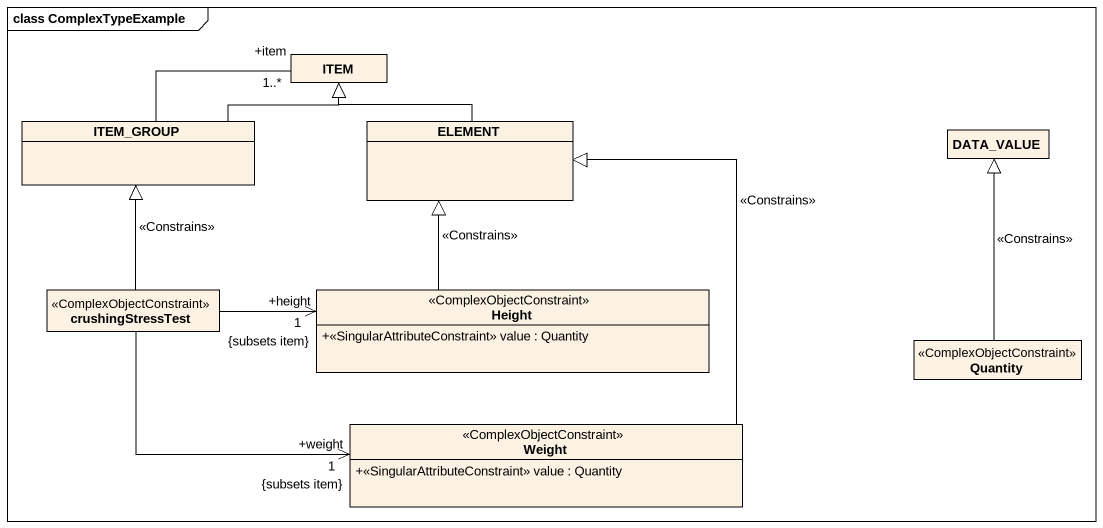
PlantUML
@startuml
mainframe class ComplexTypeExample
hide circle
hide empty members
skinparam classAttributeIconSize 0
class ITEM
class ITEM_GROUP
class ELEMENT
class DATA_VALUE
class crushingStressTest <<ComplexObjectConstraint>>
class Height <<ComplexObjectConstraint>> {
  +<<SingularAttributeConstraint>> value : Quantity
}
class Quantity <<ComplexObjectConstraint>>
class Weight <<ComplexObjectConstraint>> {
  +<<SingularAttributeConstraint>> value : Quantity
}
ITEM_GROUP -right-|> ITEM
ITEM_GROUP -right- "+item\n1..*" ITEM
ELEMENT -up-|> ITEM
crushingStressTest -up-|> ITEM_GROUP : <<Constrains>>
crushingStressTest -right-> "+height\n1\n{subsets item}" Height
crushingStressTest -right-> "+weight\n1\n{subsets item}" Weight
Height -up-|> ELEMENT : <<Constrains>>
Quantity -up-|> DATA_VALUE : <<Constrains>>
Weight -up-|> ELEMENT : <<Constrains>>
@enduml
